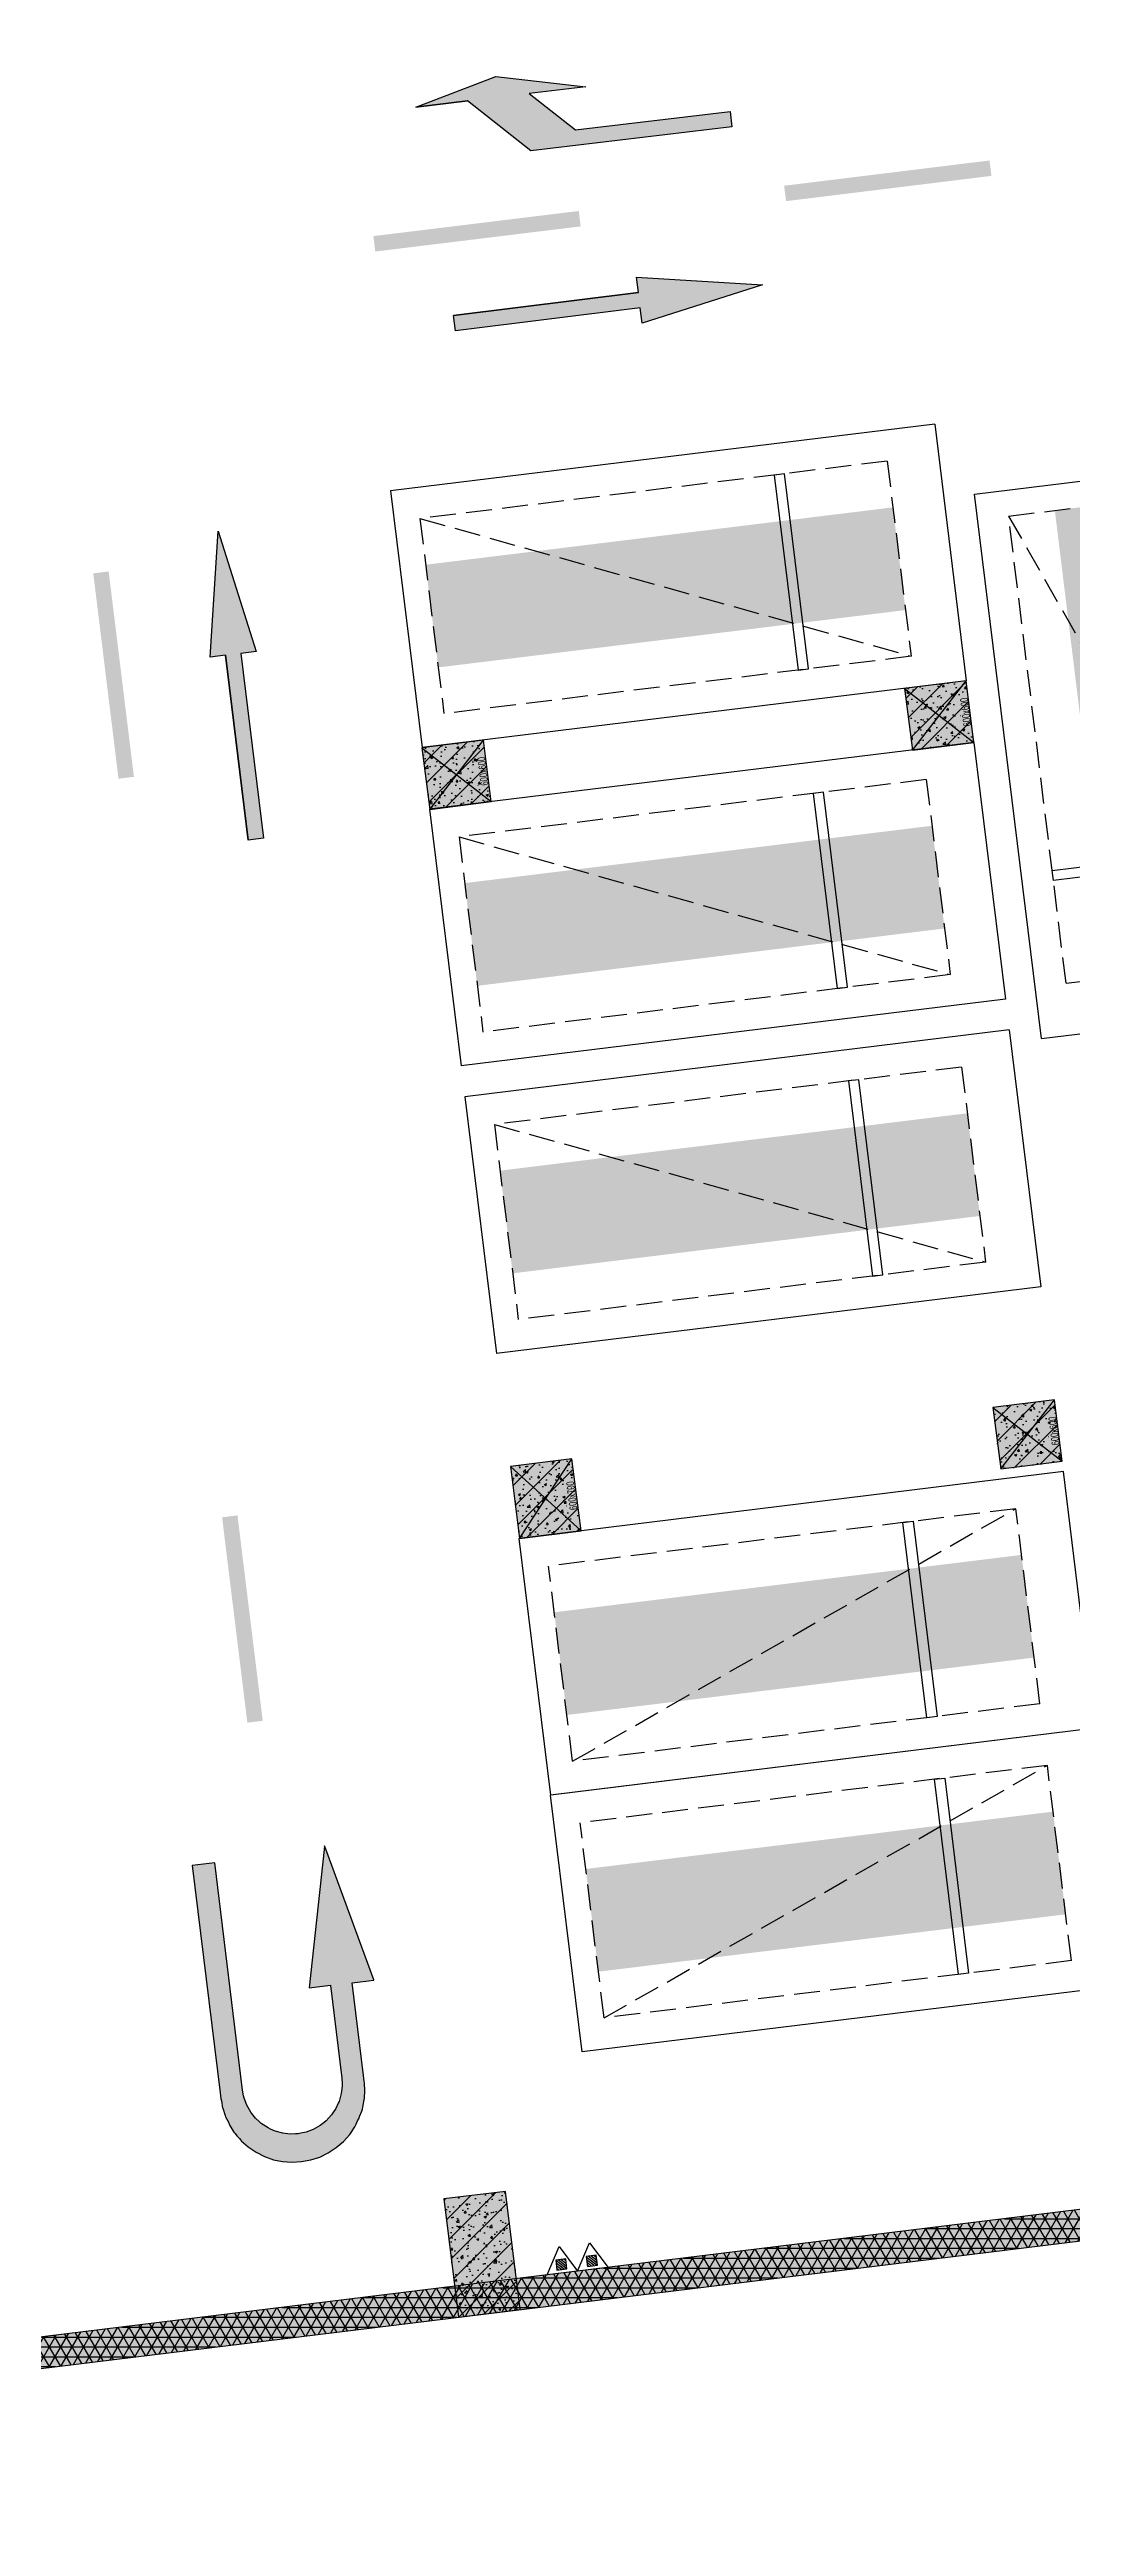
# Model space of a CAD drawing. Extents: x -1338203 to 1886333, y -783476 to 1038610.
# Drawn here: x 831654 to 841531, y -2212 to 21729 of the extents above; entities that cross this region are included whole.
import ezdxf
from ezdxf.enums import TextEntityAlignment as Align

# ---------------------------------------------------------------- set-up
doc = ezdxf.new("R2010")
doc.units = 0
doc.header["$LTSCALE"] = 1000
doc.header["$MEASUREMENT"] = 0
doc.linetypes.add('A-001-平面B2$0$__DASH', pattern=[0.35, 0.25, -0.1])
for name, color, linetype in [('A-001-车位参照B1$0$A-001-车位参照B1$0$0A-P-PKNG-CAR(A)', 43, 'Continuous'), ('A-FIRE', 7, 'Continuous'), ('p-a-regular', 5, 'Continuous'), ('S001南区墙柱$0$0S-CW-HATCH', 251, 'Continuous'), ('S001南区墙柱$0$0S-CW-HATCH-UP', 251, 'Continuous'), ('S001南区墙柱$0$0S-F-WALL-HATCH', 251, 'Continuous'), ('S001南区墙柱$0$0S-F-WALL-HATCH-UP', 251, 'Continuous'), ('S001南区墙柱$0$0S-F-WALL-LINE', 202, 'Continuous'), ('S001南区墙柱$0$S001-墙柱B1_1$0$0S-CC-LINE', 52, 'Continuous'), ('S001南区墙柱$0$S001地下一墙柱$0$0S-CC-LINE', 52, 'Continuous'), ('中心线', 42, 'Continuous'), ('地面指向箭头', 7, 'Continuous'), ('负一层消火栓$0$负一层消火栓$0$0P-EQUIP-FH', 7, 'Continuous')]:
    doc.layers.add(name, color=color, linetype=linetype)
doc.layers.add('S001南区墙柱$0$S001-墙柱B1_1$0$0S-A-TIPS', color=10, linetype='Continuous', plot=False)
doc.styles.add('S001南区墙柱$0$S001-墙柱B1_1$0$AAD-S', font='aad-s.shx', dxfattribs={"width": 0.7, "bigfont": 'aad-hztxt.shx'})

# ---------------------------------------------------------------- blocks, each defined once
blk = doc.blocks.new('S001南区墙柱$0$AAD_BLOCK_20230215094917040')
at = {"layer": 'S001南区墙柱$0$0S-CW-HATCH'}
h = blk.add_hatch(color=256, dxfattribs=at)
h.dxf.hatch_style = 1
h.paths.add_polyline_path([(683, 75), (595, 769), (0, 695), (87, 0)])
at = {"layer": 'S001南区墙柱$0$0S-CW-HATCH-UP'}
h = blk.add_hatch(dxfattribs=at)
h.set_pattern_fill('钢筋混凝土', color=256, scale=30, pattern_type=2)
h.set_pattern_definition([(45, (-72854.58, -9549.2), (-106.06602, 106.06602), []), (50, (-72854.58, -9549.2), (215.17805, -18.82564), [22.5, -247.5]), (355, (-72854.58, -9549.2), (-41.6254, 225.65764), [18, -198]), (100.4514, (-72836.65, -9550.77), (173.5528, 206.83186), [19.12206, -210.34263]), (46.1842, (-72854.58, -9489.2), (320.1723, -49.6557), [33.75, -371.25]), (96.6356, (-72827.9, -9493.34), (280.3988, 292.2354), [28.6831, -315.5139]), (351.1842, (-72854.6, -9489.2), (280.3986, 292.2356), [27, -297]), (21, (-72824.58, -9504.2), (179.0721, -120.78567), [22.5, -247.5]), (326, (-72824.58, -9504.2), (72.9946, 217.545), [18, -198]), (71.4514, (-72809.66, -9514.26), (252.0668, 96.75915), [19.12206, -210.34263]), (37.5, (-72854.58, -9549.2), (3.64796, 99.86816), [1.5, -195.6, 1.5, -201, 1.5, -198.75]), (7.5, (-72854.58, -9549.2), (78.92086, 118.32351), [1.5, -114.6, 1.5, -191.1, 1.5, -75.75]), (327.5, (-72921.48, -9549.2), (160.14673, -6.76646), [1.5, -75, 1.5, -234, 1.5, -310.5]), (317.5, (-72951.48, -9549.2), (174.95585, 30.0315), [1.5, -97.5, 1.5, -155.4, 1.5, -220.5])])
h.paths.add_polyline_path([(683, 75), (595, 769), (0, 695), (87, 0)])
at = {"layer": 'S001南区墙柱$0$S001-墙柱B1_1$0$0S-A-TIPS'}
for p, q in [((87, 0), (595, 769)), ((0, 695), (683, 75))]:
    blk.add_line(p, q, dxfattribs=at)
at = {"layer": 'S001南区墙柱$0$S001-墙柱B1_1$0$0S-CC-LINE'}
blk.add_lwpolyline([(683, 75), (595, 769), (0, 695), (87, 0)], close=True, dxfattribs=at)
at = {"layer": 'S001南区墙柱$0$S001-墙柱B1_1$0$0S-A-TIPS', "style": 'S001南区墙柱$0$S001-墙柱B1_1$0$AAD-S', "width": 0.7}
blk.add_text('600x700', height=75, rotation=97.1664, dxfattribs=at).set_placement((593, 414), align=Align.MIDDLE_CENTER)
blk = doc.blocks.new('S001南区墙柱$0$AAD_BLOCK_20230215094838514')
at = {"layer": 'S001南区墙柱$0$0S-CW-HATCH'}
h = blk.add_hatch(color=256, dxfattribs=at)
h.dxf.hatch_style = 1
h.paths.add_polyline_path([(670, 75), (595, 670), (0, 595), (75, 0)])
at = {"layer": 'S001南区墙柱$0$0S-CW-HATCH-UP'}
h = blk.add_hatch(dxfattribs=at)
h.set_pattern_fill('钢筋混凝土', color=256, scale=30, pattern_type=2)
h.set_pattern_definition([(45, (-61837.17, -8295.53), (-106.066, 106.066), []), (50, (-61837.17, -8295.53), (215.17805, -18.82564), [22.5, -247.5]), (355, (-61837.17, -8295.53), (-41.6254, 225.65764), [18, -198]), (100.4514, (-61819.24, -8297.1), (173.5528, 206.83186), [19.12206, -210.3426]), (46.1842, (-61837.17, -8235.53), (320.1723, -49.6557), [33.75, -371.25]), (96.6356, (-61810.5, -8239.66), (280.3988, 292.2354), [28.6831, -315.5139]), (351.1842, (-61837.17, -8235.53), (280.3986, 292.2356), [27, -297]), (21, (-61807.17, -8250.53), (179.0721, -120.78567), [22.5, -247.5]), (326, (-61807.17, -8250.53), (72.9946, 217.545), [18, -198]), (71.4514, (-61792.24, -8260.6), (252.0668, 96.75915), [19.12206, -210.3426]), (37.5, (-61837.17, -8295.525), (3.64796, 99.86816), [1.5, -195.6, 1.5, -201, 1.5, -198.75]), (7.5, (-61837.17, -8295.53), (78.92086, 118.32351), [1.5, -114.6, 1.5, -191.1, 1.5, -75.75]), (327.5, (-61904.07, -8295.525), (160.14673, -6.76646), [1.5, -75, 1.5, -234, 1.5, -310.5]), (317.5, (-61934.07, -8295.53), (174.95585, 30.0315), [1.5, -97.5, 1.5, -155.4, 1.5, -220.5])])
h.paths.add_polyline_path([(670, 75), (595, 670), (0, 595), (75, 0)])
at = {"layer": 'S001南区墙柱$0$S001-墙柱B1_1$0$0S-A-TIPS'}
for p, q in [((0, 595), (670, 75)), ((75, 0), (595, 670))]:
    blk.add_line(p, q, dxfattribs=at)
at = {"layer": 'S001南区墙柱$0$S001-墙柱B1_1$0$0S-CC-LINE'}
blk.add_lwpolyline([(670, 75), (595, 670), (0, 595), (75, 0)], close=True, dxfattribs=at)
at = {"layer": 'S001南区墙柱$0$S001-墙柱B1_1$0$0S-A-TIPS', "style": 'S001南区墙柱$0$S001-墙柱B1_1$0$AAD-S', "width": 0.7}
blk.add_text('600x600', height=75, rotation=97.1664, dxfattribs=at).set_placement((589, 368), align=Align.MIDDLE_CENTER)
blk = doc.blocks.new('S001南区墙柱')
at = {"layer": 'S001南区墙柱$0$0S-CW-HATCH'}
h = blk.add_hatch(color=256, dxfattribs=at)
h.dxf.hatch_style = 1
h.paths.add_polyline_path([(72212, 3166), (72353, 2024), (72948, 2097), (72808, 3239)])
at = {"layer": 'S001南区墙柱$0$0S-CW-HATCH-UP'}
h = blk.add_hatch(dxfattribs=at)
h.set_pattern_fill('钢筋混凝土', color=256, scale=30, pattern_type=2)
h.set_pattern_definition([(45, (0, 0), (-106.06602, 106.06602), []), (50, (0, 0), (215.17805, -18.82564), [22.5, -247.5]), (355, (0, 0), (-41.6254, 225.65764), [18, -198]), (100.4514, (17.93, -1.57), (173.5528, 206.83186), [19.12206, -210.34263]), (46.1842, (0, 60), (320.1723, -49.6557), [33.75, -371.25]), (96.6356, (26.68, 55.86), (280.3988, 292.2354), [28.6831, -315.5139]), (351.1842, (0, 60), (280.3986, 292.2356), [27, -297]), (21, (30, 45), (179.0721, -120.78567), [22.5, -247.5]), (326, (30, 45), (72.9946, 217.545), [18, -198]), (71.4514, (44.92, 34.93), (252.0668, 96.75915), [19.12206, -210.34263]), (37.5, (0, 0), (3.64796, 99.86816), [1.5, -195.6, 1.5, -201, 1.5, -198.75]), (7.5, (0, 0), (78.92086, 118.32351), [1.5, -114.6, 1.5, -191.1, 1.5, -75.75]), (327.5, (-66.9, 0), (160.14673, -6.76646), [1.5, -75, 1.5, -234, 1.5, -310.5]), (317.5, (-96.9, 0), (174.95585, 30.0315), [1.5, -97.5, 1.5, -155.4, 1.5, -220.5])])
h.paths.add_polyline_path([(72212, 3166), (72353, 2024), (72948, 2097), (72808, 3239)])
at = {"layer": 'S001南区墙柱$0$0S-F-WALL-HATCH'}
h = blk.add_hatch(color=256, dxfattribs=at)
h.dxf.hatch_style = 1
h.paths.add_polyline_path([(55876, 0), (79102, 2852), (79066, 3142), (79065, 3150), (55840, 298)])
at = {"layer": 'S001南区墙柱$0$0S-F-WALL-HATCH-UP'}
h = blk.add_hatch(dxfattribs=at)
h.set_pattern_fill('NET3', color=256, scale=30)
h.set_pattern_definition([(0, (0, 0), (0, 95.25), []), (60, (0, 0), (-82.48892, 47.625), []), (120, (0, 0), (-82.48892, -47.625), [])])
h.paths.add_polyline_path([(55876, 0), (79102, 2852), (79066, 3142), (79065, 3150), (55840, 298)])
at = {"layer": 'S001南区墙柱$0$0S-F-WALL-LINE', "elevation": 3370}
blk.add_lwpolyline([(55876, 0), (79102, 2852), (79066, 3142), (79066, 3142), (79065, 3150), (55840, 298)], close=True, dxfattribs=at)
at = {"layer": 'S001南区墙柱$0$S001地下一墙柱$0$0S-CC-LINE', "elevation": 94100}
blk.add_lwpolyline([(72212, 3166), (72353, 2024), (72948, 2097), (72808, 3239), (72212, 3166)], dxfattribs=at)
for name, p in [('S001南区墙柱$0$AAD_BLOCK_20230215094838514', (76665, 17169)), ('S001南区墙柱$0$AAD_BLOCK_20230215094838514', (72000, 16597)), ('S001南区墙柱$0$AAD_BLOCK_20230215094838514', (77519, 10221)), ('S001南区墙柱$0$AAD_BLOCK_20230215094917040', (72855, 9549, 3370))]:
    blk.add_blockref(name, p)
blk = doc.blocks.new('S001地下一墙柱')
blk.add_blockref('S001南区墙柱', (-3112, -309101, -3370))
blk = doc.blocks.new('负一层消火栓$0$负一层消火栓$0$$TwtSys$00000546')
h = blk.add_hatch()
h.set_pattern_fill('ANSI31', color=256, scale=200, style=0)
h.set_pattern_definition([(45, (-38543.802, -6670.83), (-17.67767, 17.67767), [])])
h.paths.add_polyline_path([(-65, 174), (65, 174), (65, 44), (-65, 44)])
for points in [[(0, 344), (-198, 0), (198, 0)], [(-65, 174), (65, 174), (65, 44), (-65, 44)]]:
    blk.add_lwpolyline(points, close=True)
blk = doc.blocks.new('负一层消火栓')
at = {"layer": '负一层消火栓$0$负一层消火栓$0$0P-EQUIP-FH', "xscale": -0.7500000000000001, "yscale": 0.7500000000000001, "zscale": 0.75, "rotation": 7.001406278667097}
for p in [(70245, -306651, 800), (70540, -306615, 800)]:
    blk.add_blockref('负一层消火栓$0$负一层消火栓$0$$TwtSys$00000546', p, dxfattribs=at)
blk = doc.blocks.new('左转或右转')
at = {"layer": '地面指向箭头'}
blk.add_hatch(color=251, dxfattribs=at).paths.add_polyline_path([(3221046, 2451667), (3221247, 2450864), (3221247, 2451366), (3221799, 2451918), (3221799, 2453874), (3221648, 2453874), (3221648, 2452369), (3221247, 2451968), (3221247, 2452519)])
at = {"layer": '地面指向箭头', "color": 251}
blk.add_lwpolyline([(3221247, 2450864), (3221046, 2451667), (3221247, 2452519), (3221247, 2451968), (3221648, 2452369), (3221648, 2453874), (3221799, 2453874), (3221799, 2451918), (3221247, 2451366), (3221247, 2450864), (3221247, 2451366)], dxfattribs=at)
blk = doc.blocks.new('直行')
at = {"layer": '地面指向箭头'}
blk.add_hatch(color=251, dxfattribs=at).paths.add_polyline_path([(-29241, 4059962), (-29466, 4058762), (-29316, 4058762), (-29316, 4056961), (-29166, 4056961), (-29166, 4058762), (-29016, 4058762)])
at = {"layer": '地面指向箭头', "color": 251}
blk.add_lwpolyline([(-29316, 4058762), (-29316, 4056961), (-29316, 4058762), (-29316, 4058762), (-29466, 4058762), (-29241, 4059962), (-29016, 4058762), (-29166, 4058762), (-29166, 4056961), (-29316, 4056961), (-29316, 4056961)], dxfattribs=at)
blk = doc.blocks.new('JTDT')
at = {"layer": 'A-FIRE'}
h = blk.add_hatch(color=251, dxfattribs=at)
h.dxf.hatch_style = 1
h.paths.add_polyline_path([(189165, 82916), (189162, 82988), (189159, 82988), (189147, 83060), (189144, 83075), (189126, 83123), (189114, 83162), (189105, 83180), (189081, 83230), (189072, 83245), (189057, 83269), (189036, 83299), (189024, 83317), (189021, 83320), (189021, 83323), (188961, 83389), (188893, 83449), (188818, 83500), (188734, 83542), (188650, 83571), (188561, 83586), (188468, 83592), (188378, 83586), (188288, 83571), (188202, 83542), (188118, 83500), (188043, 83449), (187974, 83389), (187915, 83323), (187915, 83320), (187912, 83317), (187900, 83299), (187882, 83269), (187864, 83245), (187858, 83230), (187831, 83180), (187822, 83162), (187810, 83123), (187795, 83075), (187789, 83060), (187777, 82988), (187771, 82916), (187771, 82895), (187771, 82839), (187771, 81938), (187559, 81938), (187559, 81935), (187867, 80625), (187876, 80592), (187882, 80625), (188190, 81935), (187983, 81935), (187983, 81938), (187983, 82839), (187986, 82895), (187989, 82916), (188007, 82988), (188037, 83060), (188046, 83075), (188076, 83123), (188109, 83162), (188124, 83180), (188184, 83230), (188205, 83245), (188247, 83269), (188318, 83299), (188390, 83317), (188441, 83320), (188468, 83323), (188492, 83320), (188543, 83317), (188615, 83299), (188686, 83269), (188728, 83245), (188749, 83230), (188809, 83180), (188824, 83162), (188857, 83123), (188887, 83075), (188896, 83060), (188926, 82988), (188944, 82916), (188947, 82895), (188949, 82839), (188949, 80625), (189168, 80625), (189168, 82839), (189168, 82895)])
at = {"layer": '地面指向箭头', "color": 251, "linetype": 'Continuous'}
blk.add_lwpolyline([(189165, 82916), (189162, 82988), (189159, 82988), (189147, 83060), (189144, 83075), (189126, 83123), (189114, 83162), (189105, 83180), (189081, 83230), (189072, 83245), (189057, 83269), (189036, 83299), (189024, 83317), (189021, 83320), (189021, 83323), (188961, 83389), (188893, 83449), (188818, 83500), (188734, 83542), (188650, 83571), (188561, 83586), (188468, 83592), (188378, 83586), (188288, 83571), (188202, 83542), (188118, 83500), (188043, 83449), (187974, 83389), (187915, 83323), (187915, 83320), (187912, 83317), (187900, 83299), (187882, 83269), (187864, 83245), (187858, 83230), (187831, 83180), (187822, 83162), (187810, 83123), (187795, 83075), (187789, 83060), (187777, 82988), (187771, 82916), (187771, 82895), (187771, 82839), (187771, 81938), (187559, 81938), (187559, 81935), (187867, 80625), (187876, 80592), (187882, 80625), (188190, 81935), (187983, 81935), (187983, 81938), (187983, 82839), (187986, 82895), (187989, 82916), (188007, 82988), (188037, 83060), (188046, 83075), (188076, 83123), (188109, 83162), (188124, 83180), (188184, 83230), (188205, 83245), (188247, 83269), (188318, 83299), (188390, 83317), (188441, 83320), (188468, 83323), (188492, 83320), (188543, 83317), (188615, 83299), (188686, 83269), (188728, 83245), (188749, 83230), (188809, 83180), (188824, 83162), (188857, 83123), (188887, 83075), (188896, 83060), (188926, 82988), (188944, 82916), (188947, 82895), (188949, 82839), (188949, 80625), (189168, 80625), (189168, 82839), (189168, 82895), (189165, 82916)], dxfattribs=at)
blk = doc.blocks.new('A$C9cb663f1')
at = {"layer": '中心线', "color": 251, "const_width": 150}
for points in [[(426117, -341423), (428102, -341179)], [(422147, -341910), (424132, -341667)], [(419749, -347071), (419505, -345086)], [(420994, -356195), (420750, -354210)]]:
    blk.add_lwpolyline(points, dxfattribs=at)
at = {"layer": '地面指向箭头', "color": 251, "linetype": 'Continuous', "rotation": 276.8002673532158}
blk.add_blockref('左转或右转', (-2392497, 2567794), dxfattribs=at)
at = {"layer": '地面指向箭头', "color": 251}
for name, p, rotation in [('直行', (-3599389, -872590), 277.0921638648084), ('直行', (945028, -4370747), 7.00830464707948), ('JTDT', (598319, -254508), 186.9999963989623)]:
    blk.add_blockref(name, p, dxfattribs=dict(at, rotation=rotation))
blk = doc.blocks.new('A-001-车位参照B1$0$A-001-车位参照B1$0$A-001-车位参照B1$0$ddd')
for p, q in [((0, 2500), (5300, 2500)), ((0, 2500), (0, 0)), ((5300, 2500), (5300, 0)), ((0, 0), (5300, 0))]:
    blk.add_line(p, q)
at = {"linetype": 'A-001-平面B2$0$__DASH'}
for p, q in [((500, 2200), (500, 300)), ((500, 2200), (5050, 2200)), ((5050, 2200), (5050, 300)), ((500, 300), (5050, 300))]:
    blk.add_line(p, q, dxfattribs=at)
blk.add_lwpolyline([(5050, 2200), (500, 300)], dxfattribs=at)
blk.add_lwpolyline([(1500, 300), (1500, 2200), (1600, 2200), (1600, 300)], close=True)
at = {"layer": 'p-a-regular', "ltscale": 0.002, "const_width": 1000}
blk.add_lwpolyline([(500, 1250), (5050, 1250)], dxfattribs=at)

msp = doc.modelspace()

# ---------------------------------------------------------------- block references
at = {"ltscale": 0.002}
for name, p in [('S001地下一墙柱', (766365.4, 306889.1)), ('负一层消火栓', (766365.4, 306889.1)), ('A$C9cb663f1', (412646.2, 361761.3))]:
    msp.add_blockref(name, p, dxfattribs=at)
at = {"layer": 'A-001-车位参照B1$0$A-001-车位参照B1$0$0A-P-PKNG-CAR(A)', "linetype": 'Continuous', "xscale": -1, "rotation": 7.001406270706898}
for p in [(840514.5, 15627.9), (840892.3, 12550.5), (841233.8, 9771.4)]:
    msp.add_blockref('A-001-车位参照B1$0$A-001-车位参照B1$0$A-001-车位参照B1$0$ddd', p, dxfattribs=at)
at = {"layer": 'A-001-车位参照B1$0$A-001-车位参照B1$0$0A-P-PKNG-CAR(A)', "linetype": 'Continuous'}
for p, rotation in [((843722.7, 12475.5), 97.00140628859708), ((841453.3, 7984.1), 187.0014062866407), ((841757.9, 5502.7), 187.0014062866407)]:
    msp.add_blockref('A-001-车位参照B1$0$A-001-车位参照B1$0$A-001-车位参照B1$0$ddd', p, dxfattribs=dict(at, rotation=rotation))

doc.saveas('drawing.dxf')
